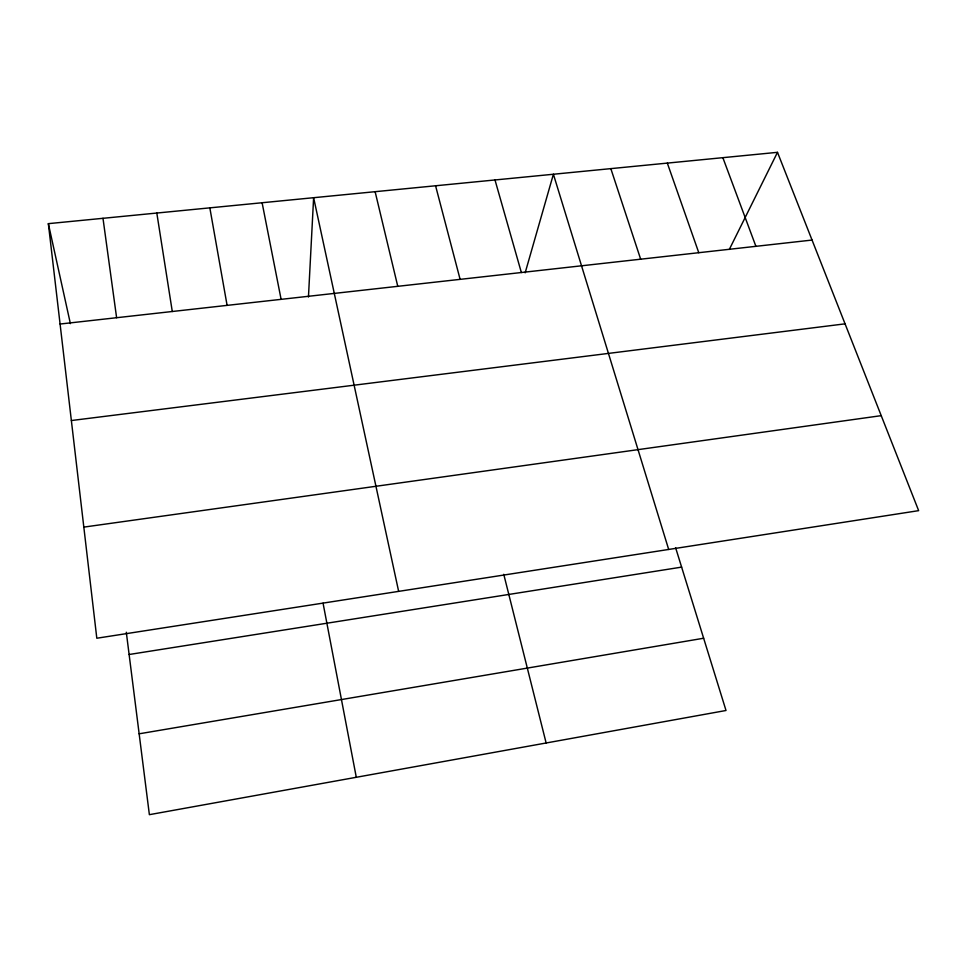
<?xml version="1.0" encoding="UTF-8"?>
<svg xmlns="http://www.w3.org/2000/svg" width="967" height="967" viewBox="0 0 967 967"><rect width="100%" height="100%" fill="white"/><g stroke="black" fill="none" stroke-linecap="round" stroke-linejoin="round"><path stroke-width="1.45" d="M308.449 297.026L313.622 197.703L398.646 591.369M525.166 272.815L553.402 174.241L668.681 549.461M729.323 249.438L777.492 152.327L48.35 223.655L96.809 638.232L918.65 510.649L777.492 152.327M139.139 733.808L703.65 638.244M129.119 654.502L681.626 567.121M83.827 527.112L881.227 415.653M71.365 420.536L845.061 323.836M60.087 324.03L812.062 240.058M722.857 157.669L755.904 246.331M667.315 163.097L698.778 252.713M610.83 168.621L640.662 259.204M675.595 547.66L726.012 710.491L149.377 814.673L126.302 632.237M494.995 179.959L521.358 272.525M435.573 185.773L460.111 279.354M503.759 574.313L546.137 742.994M375.123 191.684L397.763 286.317M48.35 223.655L70.386 323.631M262.105 202.744L281.107 299.347M323.063 603.203L356.291 777.287M209.839 207.857L227.1 305.379M156.811 213.042L172.283 311.495M102.986 218.3L116.608 317.708"/></g></svg>
